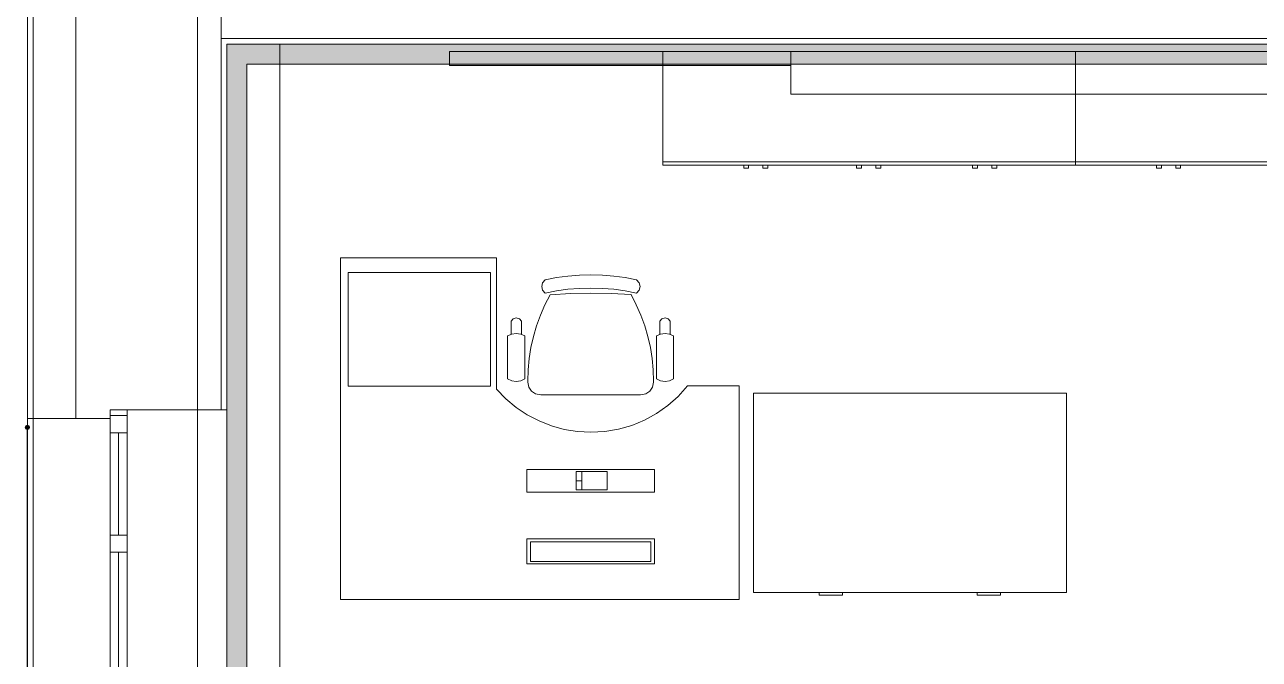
# Model space of a CAD drawing. Header units: millimetres. Extents: x 0 to 1189, y 0 to 841.
# Drawn here: x 232.6 to 275.97, y 553.3 to 575.58 of the extents above; entities that cross this region are included whole.
import ezdxf

# ---------------------------------------------------------------- set-up
doc = ezdxf.new("R2010")
doc.units = ezdxf.units.MM

msp = doc.modelspace()

# ---------------------------------------------------------------- hatches: boundary and pattern name
at = {"true_color": 0xf1d696}
h = msp.add_hatch(color=41, dxfattribs=at)
h.dxf.hatch_style = 2
h.paths.add_polyline_path([(240.398367, 574.194648), (239.698366, 574.194648), (239.698366, 574.894649)])
h = msp.add_hatch(color=41, dxfattribs=at)
h.dxf.hatch_style = 2
h.paths.add_polyline_path([(240.398367, 574.894649), (240.398367, 574.194648), (239.698366, 574.894649)])
h = msp.add_hatch(color=41, dxfattribs=at)
h.dxf.hatch_style = 2
h.paths.add_polyline_path([(240.398367, 574.194648), (240.398367, 574.894649), (299.976458, 574.894649), (299.976458, 574.194648)])
at = {"true_color": 0x999999}
h = msp.add_hatch(color=253, dxfattribs=at)
h.dxf.hatch_style = 2
h.paths.add_polyline_path([(259.518396, 574.644649), (259.518396, 574.144648), (247.518378, 574.144648), (247.518378, 574.644649)])
at = {"true_color": 0xf1d696}
h = msp.add_hatch(color=41, dxfattribs=at)
h.dxf.hatch_style = 2
h.paths.add_polyline_path([(240.398367, 545.354604), (239.698366, 545.354604), (239.698366, 574.194648), (240.398367, 574.194648)])
h = msp.add_hatch(color=7)
h.dxf.hatch_style = 2
h.paths.add_polyline_path([(232.688355, 561.531629), (232.624793, 561.505191), (232.598355, 561.441628), (232.624793, 561.378066), (232.688355, 561.351628), (232.698356, 561.351628), (232.761918, 561.378066), (232.788356, 561.441628), (232.761918, 561.505191), (232.698356, 561.531629)])

# ---------------------------------------------------------------- linework, layer by layer
at = {"color": 7, "lineweight": 0}
for points in [[(238.672365, 251.095154), (238.672365, 729.022884)], [(232.698356, 585.404665), (232.698356, 561.754629)], [(232.898356, 561.754629), (232.898356, 585.404665)], [(234.398358, 585.404665), (234.398358, 561.754629)], [(239.498366, 562.054629), (239.498366, 585.104665)], [(239.498366, 575.094649), (301.07646, 575.094649)], [(239.698366, 562.054629), (239.698366, 574.894649)], [(239.698366, 574.894649), (300.676459, 574.894649)], [(239.698366, 574.894649), (239.698366, 574.194648)], [(300.676459, 574.894649), (239.698366, 574.894649)], [(241.560369, 544.491603), (241.560369, 574.894649)], [(239.698366, 574.194648), (239.698366, 544.654603)], [(240.398367, 574.194648), (299.976458, 574.194648)], [(240.398367, 545.354604), (240.398367, 574.194648)], [(232.698356, 561.754629), (234.398358, 561.754629)], [(232.698356, 561.754629), (232.698356, 545.104603)], [(232.898356, 561.754629), (232.898356, 545.104603)], [(234.398358, 561.754629), (235.59836, 561.754629)], [(236.198361, 562.054629), (235.59836, 562.054629)], [(235.59836, 562.054629), (235.59836, 561.254628)], [(235.59836, 562.054629), (235.59836, 561.254628)], [(236.198361, 562.054629), (235.59836, 562.054629)], [(236.198361, 561.854629), (235.59836, 561.854629)], [(236.198361, 562.054629), (239.498366, 562.054629)], [(236.198361, 561.254628), (236.198361, 562.054629)], [(236.198361, 561.254628), (236.198361, 562.054629)], [(239.498366, 562.054629), (239.698366, 562.054629)], [(232.688355, 545.041603), (232.688355, 561.441628)], [(235.59836, 561.254628), (236.198361, 561.254628)], [(235.59836, 557.654623), (235.59836, 561.254628)], [(235.89836, 557.654623), (235.89836, 561.254628)], [(236.198361, 561.254628), (236.198361, 557.654623)], [(235.59836, 557.654623), (236.198361, 557.654623)], [(235.59836, 557.054622), (235.59836, 557.654623)], [(235.59836, 557.654623), (235.59836, 557.054622)], [(236.198361, 557.654623), (236.198361, 557.054622)], [(236.198361, 557.054622), (236.198361, 557.654623)], [(236.198361, 557.054622), (235.59836, 557.054622)], [(235.59836, 549.65461), (235.59836, 557.054622)], [(235.89836, 549.65461), (235.89836, 557.054622)], [(236.198361, 557.054622), (236.198361, 549.65461)]]:
    msp.add_lwpolyline(points, dxfattribs=at)
at = {"color": 253, "lineweight": 0, "true_color": 0x999999}
for points in [[(247.518378, 574.144648), (247.518378, 574.644649)], [(247.518378, 574.644649), (259.518396, 574.644649)], [(255.01839, 574.644649), (255.01839, 570.644643)], [(269.518412, 574.644649), (255.01839, 574.644649)], [(259.518396, 573.144646), (259.518396, 574.644649)], [(259.518396, 574.644649), (279.518427, 574.644649)], [(259.518396, 574.644649), (259.518396, 574.144648)], [(269.518412, 570.644643), (269.518412, 574.644649)], [(269.518412, 574.644649), (269.518412, 570.644643)], [(284.018434, 574.644649), (269.518412, 574.644649)], [(259.518396, 574.144648), (247.518378, 574.144648)], [(279.518427, 573.144646), (259.518396, 573.144646)], [(255.01839, 570.765643), (269.518412, 570.765643)], [(255.01839, 570.644643), (269.518412, 570.644643)], [(258.032394, 570.644643), (257.858394, 570.644643)], [(257.858394, 570.644643), (257.858394, 570.542642)], [(257.858394, 570.542642), (258.032394, 570.542642)], [(258.032394, 570.542642), (258.032394, 570.644643)], [(258.709395, 570.644643), (258.535395, 570.644643)], [(258.535395, 570.644643), (258.535395, 570.542642)], [(258.535395, 570.542642), (258.709395, 570.542642)], [(258.709395, 570.542642), (258.709395, 570.644643)], [(262.0014, 570.644643), (261.8274, 570.644643)], [(261.8274, 570.644643), (261.8274, 570.542642)], [(261.8274, 570.542642), (262.0014, 570.542642)], [(262.0014, 570.542642), (262.0014, 570.644643)], [(262.677401, 570.644643), (262.504401, 570.644643)], [(262.504401, 570.644643), (262.504401, 570.542642)], [(262.504401, 570.542642), (262.677401, 570.542642)], [(262.677401, 570.542642), (262.677401, 570.644643)], [(266.071406, 570.644643), (265.897406, 570.644643)], [(265.897406, 570.644643), (265.897406, 570.542642)], [(265.897406, 570.542642), (266.071406, 570.542642)], [(266.071406, 570.542642), (266.071406, 570.644643)], [(266.748408, 570.644643), (266.574407, 570.644643)], [(266.574407, 570.644643), (266.574407, 570.542642)], [(266.574407, 570.542642), (266.748408, 570.542642)], [(266.748408, 570.542642), (266.748408, 570.644643)], [(269.518412, 570.765643), (284.018434, 570.765643)], [(269.518412, 570.644643), (284.018434, 570.644643)], [(272.532416, 570.644643), (272.358416, 570.644643)], [(272.358416, 570.644643), (272.358416, 570.542642)], [(272.358416, 570.542642), (272.532416, 570.542642)], [(272.532416, 570.542642), (272.532416, 570.644643)], [(273.209417, 570.644643), (273.035417, 570.644643)], [(273.035417, 570.644643), (273.035417, 570.542642)], [(273.035417, 570.542642), (273.209417, 570.542642)], [(273.209417, 570.542642), (273.209417, 570.644643)], [(243.698372, 555.394619), (243.698372, 567.394638)], [(243.698372, 567.394638), (249.178381, 567.394638)], [(249.178381, 562.785631), (249.178381, 567.394638)], [(243.963373, 566.882637), (248.96338, 566.882637)], [(243.963373, 562.882631), (243.963373, 566.882637)], [(248.96338, 566.882637), (248.96338, 562.882631)], [(250.884383, 566.158636), (250.794008, 566.259261), (250.761383, 566.390636), (250.794008, 566.522011), (250.884383, 566.622636)], [(250.884383, 566.622636), (251.281556, 566.698918), (251.68201, 566.753637), (252.084901, 566.786605), (252.489386, 566.797637), (252.893308, 566.786605), (253.296012, 566.753637), (253.696653, 566.698918), (254.094388, 566.622636)], [(254.094388, 566.622636), (254.183888, 566.522011), (254.216388, 566.390636), (254.183888, 566.259261), (254.094388, 566.158636)], [(250.271382, 563.050631), (250.271382, 563.063631), (250.284037, 563.461219), (250.321804, 563.85596), (250.384392, 564.246693), (250.471508, 564.632258), (250.582857, 565.011495), (250.718149, 565.383244), (250.877088, 565.746344), (251.059384, 566.099636)], [(250.884383, 566.158636), (251.281556, 566.234339), (251.68201, 566.288761), (252.084901, 566.32162), (252.489386, 566.332636), (252.893308, 566.32162), (253.296012, 566.288761), (253.696653, 566.234339), (254.094388, 566.158636)], [(251.059384, 566.099636), (251.77326, 566.143761), (252.489386, 566.158636), (253.197262, 566.144386), (253.904388, 566.101636)], [(253.904388, 566.101636), (254.086683, 565.747971), (254.245623, 565.384509), (254.380914, 565.012423), (254.492264, 564.632883), (254.579379, 564.247062), (254.641967, 563.856132), (254.679735, 563.461264), (254.692389, 563.063631), (254.692389, 563.050631)], [(249.686381, 565.165634), (249.760757, 565.251634), (249.870382, 565.283634), (249.978757, 565.252134), (250.053382, 565.166634)], [(254.910389, 565.166634), (254.98514, 565.252634), (255.09439, 565.284634), (255.20314, 565.252759), (255.27739, 565.167634)], [(249.686381, 565.167634), (249.686381, 564.711633)], [(250.053382, 565.166634), (250.053382, 564.709633)], [(254.910389, 565.166634), (254.910389, 564.709633)], [(255.27739, 565.167634), (255.27739, 564.711633)], [(249.565381, 564.653633), (249.565381, 563.141631)], [(249.566381, 564.653633), (249.710882, 564.716258), (249.867382, 564.737633), (250.023507, 564.716258), (250.168382, 564.653633)], [(250.168382, 564.653633), (250.168382, 563.141631)], [(254.795389, 564.653633), (254.940264, 564.716258), (255.09639, 564.737633), (255.25339, 564.716258), (255.39839, 564.653633)], [(254.795389, 564.653633), (254.795389, 563.141631)], [(255.39839, 564.653633), (255.39839, 563.141631)], [(250.168382, 563.141631), (250.023507, 563.079006), (249.867382, 563.057631), (249.710882, 563.079006), (249.566381, 563.141631)], [(250.731383, 562.57863), (250.548555, 562.614427), (250.404258, 562.712005), (250.307023, 562.856646), (250.271382, 563.033631), (250.271382, 563.050631)], [(254.692389, 563.050631), (254.692389, 563.033631), (254.656748, 562.856646), (254.559514, 562.712005), (254.415217, 562.614427), (254.238388, 562.57863)], [(255.39839, 563.141631), (255.25339, 563.079006), (255.09639, 563.057631), (254.940264, 563.079006), (254.795389, 563.141631)], [(248.96338, 562.882631), (243.963373, 562.882631)], [(255.889391, 562.894631), (255.559422, 562.529614), (255.194015, 562.20688), (254.797296, 561.928395), (254.373389, 561.696129), (253.926419, 561.51205), (253.460512, 561.378128), (252.979793, 561.296331), (252.488386, 561.268628), (252.014998, 561.294314), (251.551291, 561.370238), (251.100942, 561.494701), (250.667633, 561.666004), (250.255042, 561.882447), (249.86685, 562.142333), (249.506737, 562.44396), (249.178381, 562.785631)], [(250.731383, 562.57863), (254.232388, 562.57863)], [(257.698394, 562.894631), (255.889391, 562.894631)], [(257.698394, 555.394619), (257.698394, 562.894631)], [(257.698394, 555.394619), (257.698394, 562.894631)], [(258.198394, 555.64462), (258.198394, 562.64463)], [(258.198394, 562.64463), (269.198411, 562.64463)], [(269.198411, 562.64463), (269.198411, 555.64462)], [(254.727389, 559.966626), (250.237382, 559.966626)], [(250.237382, 559.966626), (250.237382, 559.171625)], [(251.975385, 559.252625), (251.975385, 559.886626)], [(251.975385, 559.886626), (253.056387, 559.886626)], [(252.176385, 559.569626), (251.975385, 559.569626)], [(252.176385, 559.886626), (252.176385, 559.252625)], [(253.056387, 559.886626), (253.056387, 559.252625)], [(254.727389, 559.171625), (254.727389, 559.966626)], [(250.237382, 559.171625), (254.727389, 559.171625)], [(253.056387, 559.252625), (251.975385, 559.252625)], [(254.727389, 557.531622), (250.237382, 557.531622)], [(250.237382, 557.531622), (250.237382, 556.644621)], [(254.590389, 557.425622), (250.366383, 557.425622)], [(250.366383, 557.425622), (250.366383, 556.726621)], [(254.590389, 556.726621), (254.590389, 557.425622)], [(254.727389, 556.644621), (254.727389, 557.531622)], [(250.237382, 556.644621), (254.727389, 556.644621)], [(250.366383, 556.726621), (254.590389, 556.726621)], [(269.198411, 555.64462), (258.198394, 555.64462)], [(260.513398, 555.554619), (260.513398, 555.64462)], [(261.331399, 555.64462), (261.331399, 555.554619)], [(266.066406, 555.64462), (266.066406, 555.554619)], [(266.884408, 555.554619), (266.884408, 555.64462)], [(257.698394, 555.394619), (243.698372, 555.394619)], [(243.698372, 555.394619), (257.698394, 555.394619)], [(261.331399, 555.554619), (260.513398, 555.554619)], [(266.066406, 555.554619), (266.884408, 555.554619)]]:
    msp.add_lwpolyline(points, dxfattribs=at)

doc.saveas('drawing.dxf')
